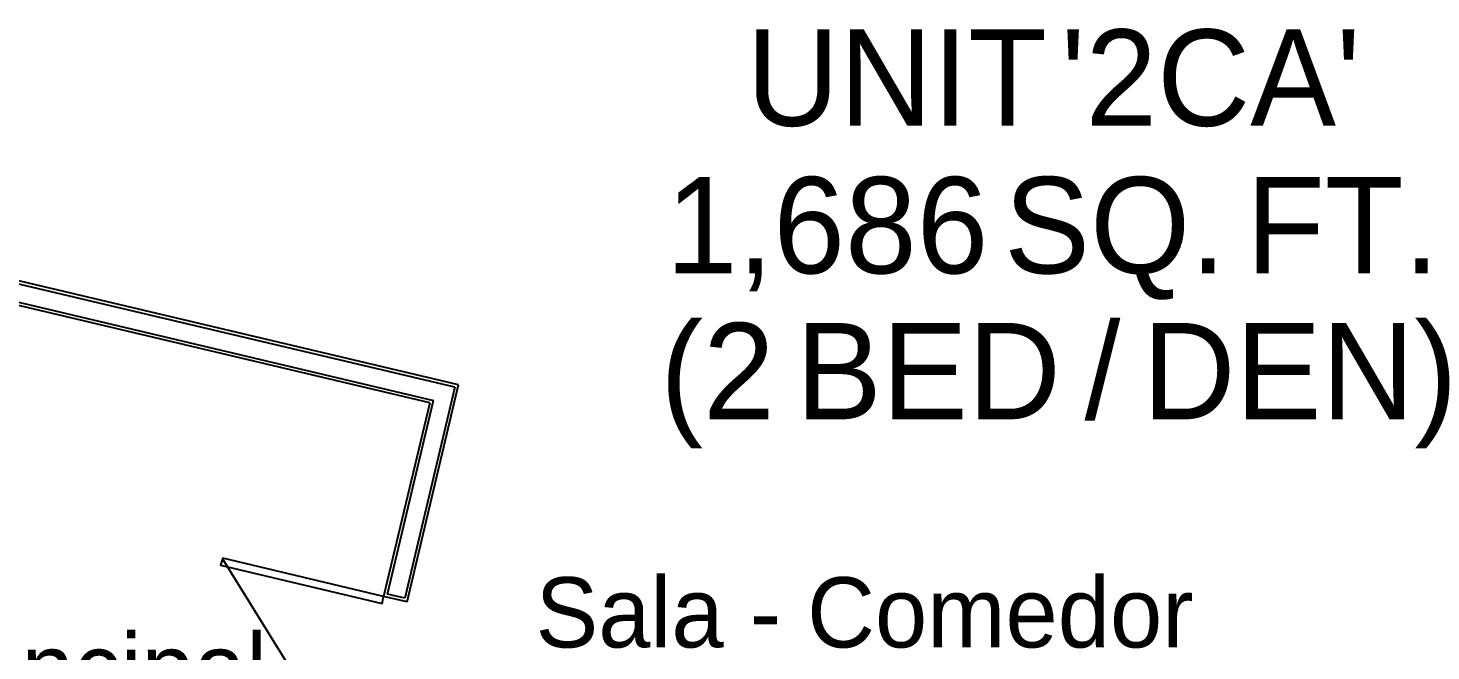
# Model space of a CAD drawing. Header units: feet. Extents: x -84 to 198, y -22 to 181.
# Drawn here: x 64.91 to 88.87, y 22.66 to 33.3 of the extents above; entities that cross this region are included whole.
import ezdxf
from ezdxf.enums import TextEntityAlignment as Align

# ---------------------------------------------------------------- set-up
doc = ezdxf.new("R2010")
doc.units = ezdxf.units.FT
for name, color, linetype in [('A-LINEA', 7, 'CONTINUOUS'), ('A-NOMBRE-ESPACIO', 2, 'CONTINUOUS'), ('A-TEXTO-PDF', 3, 'CONTINUOUS')]:
    doc.layers.add(name, color=color, linetype=linetype)

msp = doc.modelspace()

# ---------------------------------------------------------------- linework, layer by layer
at = {"layer": 'A-LINEA'}
for p, q in [((71.7733, 26.8978), (58.2267, 30.1111)), ((58.28, 30.1511), (71.84, 26.9378)), ((72.2667, 27.2044), (60.6533, 29.9511)), ((72.2, 27.1644), (60.5867, 29.9111)), ((72.2, 27.1644), (71.3467, 23.5644)), ((71.3867, 23.4978), (72.2667, 27.2044)), ((71.7733, 26.8978), (70.9867, 23.5911)), ((71.0533, 23.6311), (71.84, 26.9378)), ((68.2361, 24.2367), (70.341, 20.8272)), ((71.3867, 23.4978), (70.9867, 23.5911)), ((71.3467, 23.5644), (71.0533, 23.6311))]:
    msp.add_line(p, q, dxfattribs=at)
msp.add_lwpolyline([(70.9867, 23.5911), (68.24, 24.2444), (68.2, 24.1244), (70.96, 23.4711), (70.9867, 23.5911)], dxfattribs=at)

# ---------------------------------------------------------------- texts
at = {"layer": 'A-NOMBRE-ESPACIO'}
for s, p in [('Sala - Comedor', (79.2, 22.72)), ('Dorm. principal', (63.6, 21.76))]:
    msp.add_text(s, height=1.2, dxfattribs=at).set_placement(p, align=Align.CENTER)
at = {"layer": 'A-TEXTO-PDF'}
for s, p in [('UNIT', (79.7468, 31.6318)), ("'2CA'", (85.1128, 31.6318)), ('1,686', (78.5606, 29.1118)), ('SQ.', (83.4792, 29.1118)), ('FT.', (87.3669, 29.1118)), ('(2', (76.6879, 26.6185)), ('/', (83.2628, 26.6185)), ('DEN)', (86.6351, 26.6185)), ('BED', (80.2896, 26.6185))]:
    msp.add_text(s, height=1.646, dxfattribs=at).set_placement(p, align=Align.CENTER)

doc.saveas('drawing.dxf')
